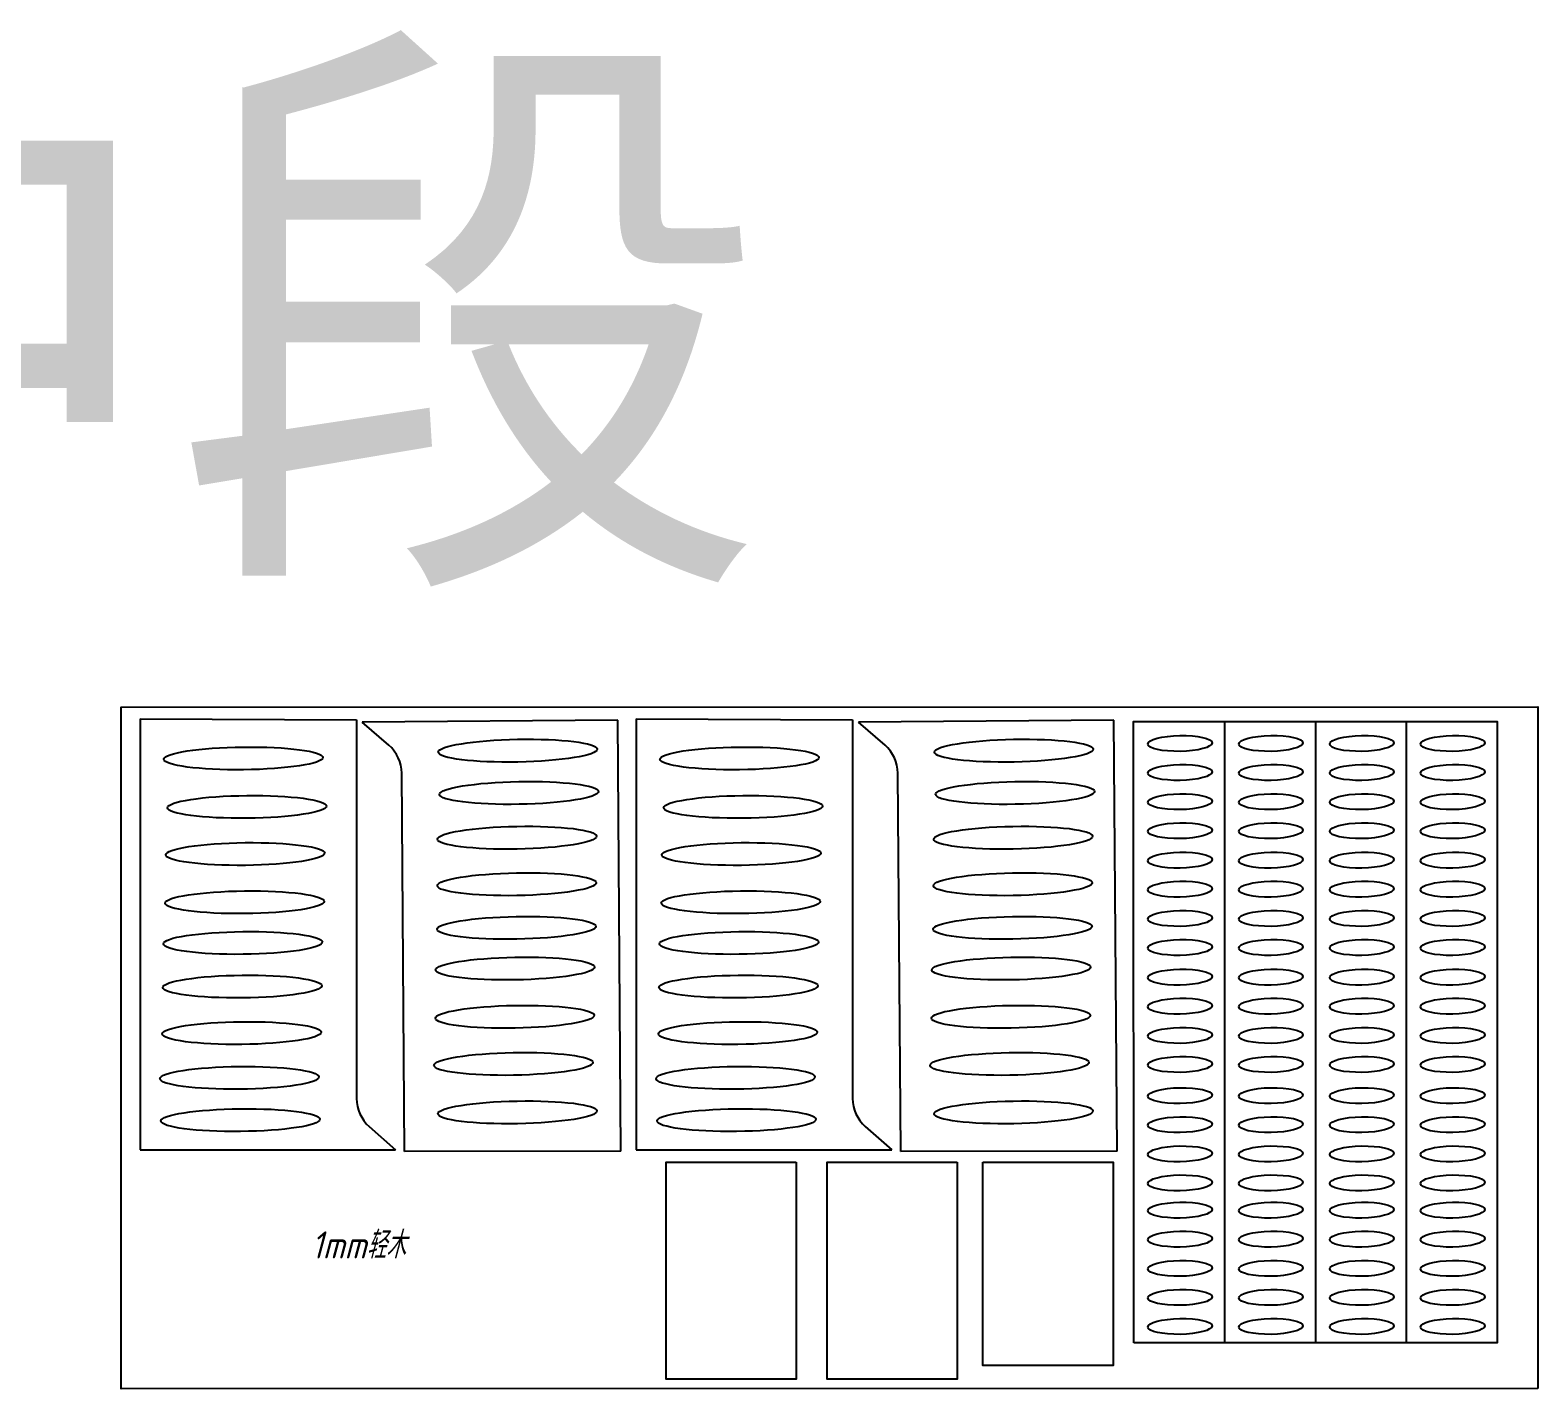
# Model space of a CAD drawing. Header units: millimetres. Extents: x 100 to 1723, y 75 to 1130.
# Drawn here: x 1119 to 1674, y 629 to 1130 of the extents above; entities that cross this region are included whole.
import ezdxf

# ---------------------------------------------------------------- set-up
doc = ezdxf.new("R2010")
doc.units = ezdxf.units.MM
doc.layers.add('1mm轻木', color=4, linetype='Continuous')
doc.styles.get("Standard").update_dxf_attribs({"font": 'arial.ttf'})
doc.styles.add('工程文字', font='gbeitc.shx', dxfattribs={"bigfont": 'gbcbig.shx'})

msp = doc.modelspace()

# ---------------------------------------------------------------- linework, layer by layer
msp.add_lwpolyline([(1674.47, 628.81), (1152.24, 628.7), (1152.24, 880.17), (1674.47, 880.29)], close=True)
at = {"layer": '1mm轻木'}
for p, q in [((1159.21, 875.84), (1238.96, 875.39)), ((1159.21, 875.84), (1159.21, 716.84)), ((1238.96, 875.39), (1238.96, 735.79)), ((1335.33, 875.3), (1241.14, 874.61)), ((1250.96, 866.11), (1241.14, 874.61)), ((1336.5, 716.31), (1335.33, 875.3)), ((1342.08, 875.84), (1421.83, 875.39)), ((1342.08, 875.84), (1342.08, 716.84)), ((1421.83, 875.39), (1421.83, 735.79)), ((1518.2, 875.3), (1424.01, 874.61)), ((1433.83, 866.11), (1424.01, 874.61)), ((1519.37, 716.31), (1518.2, 875.3)), ((1256.75, 716.19), (1255.72, 855.78)), ((1439.62, 716.19), (1438.59, 855.78)), ((1243.65, 725.43), (1253.41, 716.86)), ((1426.52, 725.43), (1436.28, 716.86)), ((1159.21, 716.86), (1253.41, 716.86)), ((1336.5, 716.31), (1256.75, 716.19)), ((1342.08, 716.86), (1436.28, 716.86)), ((1519.37, 716.31), (1439.62, 716.19))]:
    msp.add_line(p, q, dxfattribs=at)
for points in [[(1525.49, 645.73), (1525.47, 874.79), (1659.47, 874.79), (1659.47, 645.73), (1525.49, 645.72)], [(1558.97, 874.79), (1558.97, 645.73)], [(1592.47, 874.79), (1592.49, 645.73)], [(1625.97, 874.79), (1625.97, 645.73)]]:
    msp.add_lwpolyline(points, dxfattribs=at)
for points in [[(1401.11, 712.27), (1401.11, 632.27), (1353.11, 632.27), (1353.11, 712.27)], [(1460.46, 712.27), (1460.46, 632.27), (1412.46, 632.27), (1412.46, 712.27)], [(1469.91, 712.27), (1517.91, 712.27), (1517.91, 637.27), (1469.91, 637.27)]]:
    msp.add_lwpolyline(points, close=True, dxfattribs=at)
for centre, start, end in [((1241.16, 855.33), 1.7662, 47.7296), ((1424.03, 855.33), 1.7662, 47.7296), ((1253.53, 736.14), 181.3452, 227.3086), ((1436.4, 736.14), 181.3452, 227.3086)]:
    msp.add_arc(centre, 14.57, start, end, dxfattribs=at)
for centre, major_axis, ratio in [((1298.43, 864.07), (-29.29, -0.54), 0.142912), ((1481.3, 864.07), (-29.29, -0.54), 0.142912), ((1542.56, 866.73), (-11.82, -0.22), 0.247207), ((1576.06, 866.73), (-11.82, -0.22), 0.247207), ((1609.56, 866.73), (-11.82, -0.22), 0.247207), ((1643.06, 866.73), (-11.82, -0.22), 0.247207), ((1197.29, 861.22), (29.29, 0.32), 0.142912), ((1380.16, 861.22), (29.29, 0.32), 0.142912), ((1542.56, 856.03), (-11.82, -0.22), 0.247207), ((1576.06, 856.03), (-11.82, -0.22), 0.247207), ((1609.56, 856.03), (-11.82, -0.22), 0.247207), ((1643.06, 856.03), (-11.82, -0.22), 0.247207), ((1298.89, 848.48), (-29.29, -0.54), 0.142912), ((1481.76, 848.48), (-29.29, -0.54), 0.142912), ((1198.62, 843.33), (29.29, 0.32), 0.142912), ((1381.5, 843.33), (29.29, 0.32), 0.142912), ((1542.56, 845.25), (-11.82, -0.22), 0.247207), ((1576.06, 845.25), (-11.82, -0.22), 0.247207), ((1609.56, 845.25), (-11.82, -0.22), 0.247207), ((1643.06, 845.25), (-11.82, -0.22), 0.247207), ((1298.16, 831.96), (-29.29, -0.54), 0.142912), ((1481.04, 831.96), (-29.29, -0.54), 0.142912), ((1542.56, 834.55), (-11.82, -0.22), 0.247207), ((1576.06, 834.55), (-11.82, -0.22), 0.247207), ((1609.56, 834.55), (-11.82, -0.22), 0.247207), ((1643.06, 834.55), (-11.82, -0.22), 0.247207), ((1197.98, 825.96), (29.29, 0.32), 0.142912), ((1380.85, 825.96), (29.29, 0.32), 0.142912), ((1542.56, 823.68), (-11.82, -0.22), 0.247207), ((1576.06, 823.68), (-11.82, -0.22), 0.247207), ((1609.56, 823.68), (-11.82, -0.22), 0.247207), ((1643.06, 823.68), (-11.82, -0.22), 0.247207), ((1298.08, 814.81), (-29.29, -0.54), 0.142912), ((1480.95, 814.81), (-29.29, -0.54), 0.142912), ((1197.77, 808.16), (29.29, 0.32), 0.142912), ((1380.64, 808.16), (29.29, 0.32), 0.142912), ((1542.56, 812.98), (-11.82, -0.22), 0.247207), ((1576.06, 812.98), (-11.82, -0.22), 0.247207), ((1609.56, 812.98), (-11.82, -0.22), 0.247207), ((1643.06, 812.98), (-11.82, -0.22), 0.247207), ((1297.98, 798.73), (-29.29, -0.54), 0.142912), ((1480.85, 798.73), (-29.29, -0.54), 0.142912), ((1542.56, 802.19), (-11.82, -0.22), 0.247207), ((1576.06, 802.19), (-11.82, -0.22), 0.247207), ((1609.56, 802.19), (-11.82, -0.22), 0.247207), ((1643.06, 802.19), (-11.82, -0.22), 0.247207), ((1197.12, 793.15), (29.29, 0.32), 0.142912), ((1379.99, 793.15), (29.29, 0.32), 0.142912), ((1542.56, 791.49), (-11.82, -0.22), 0.247207), ((1576.06, 791.49), (-11.82, -0.22), 0.247207), ((1609.56, 791.49), (-11.82, -0.22), 0.247207), ((1643.06, 791.49), (-11.82, -0.22), 0.247207), ((1297.45, 783.71), (-29.29, -0.54), 0.142912), ((1480.32, 783.71), (-29.29, -0.54), 0.142912), ((1196.91, 777.07), (29.29, 0.32), 0.142912), ((1379.78, 777.07), (29.29, 0.32), 0.142912), ((1542.56, 780.54), (-11.82, -0.22), 0.247207), ((1576.06, 780.54), (-11.82, -0.22), 0.247207), ((1609.56, 780.54), (-11.82, -0.22), 0.247207), ((1643.06, 780.54), (-11.82, -0.22), 0.247207), ((1542.56, 769.83), (-11.82, -0.22), 0.247207), ((1576.06, 769.83), (-11.82, -0.22), 0.247207), ((1609.56, 769.83), (-11.82, -0.22), 0.247207), ((1643.06, 769.83), (-11.82, -0.22), 0.247207), ((1297.36, 765.92), (-29.29, -0.54), 0.142912), ((1480.23, 765.92), (-29.29, -0.54), 0.142912), ((1196.69, 759.92), (29.29, 0.32), 0.142912), ((1379.56, 759.92), (29.29, 0.32), 0.142912), ((1542.56, 759.05), (-11.82, -0.22), 0.247207), ((1576.06, 759.05), (-11.82, -0.22), 0.247207), ((1609.56, 759.05), (-11.82, -0.22), 0.247207), ((1643.06, 759.05), (-11.82, -0.22), 0.247207), ((1296.85, 748.54), (-29.29, -0.54), 0.142912), ((1479.72, 748.54), (-29.29, -0.54), 0.142912), ((1542.56, 748.35), (-11.82, -0.22), 0.247207), ((1576.06, 748.35), (-11.82, -0.22), 0.247207), ((1609.56, 748.35), (-11.82, -0.22), 0.247207), ((1643.06, 748.35), (-11.82, -0.22), 0.247207), ((1195.84, 743.41), (29.29, 0.32), 0.142912), ((1378.72, 743.41), (29.29, 0.32), 0.142912), ((1542.56, 736.85), (-11.82, -0.22), 0.247207), ((1576.06, 736.85), (-11.82, -0.22), 0.247207), ((1609.56, 736.85), (-11.82, -0.22), 0.247207), ((1643.06, 736.85), (-11.82, -0.22), 0.247207), ((1298.31, 730.67), (-29.29, -0.54), 0.142912), ((1481.19, 730.67), (-29.29, -0.54), 0.142912), ((1196.2, 727.81), (29.29, 0.32), 0.142912), ((1379.07, 727.81), (29.29, 0.32), 0.142912), ((1542.56, 726.14), (-11.82, -0.22), 0.247207), ((1576.06, 726.14), (-11.82, -0.22), 0.247207), ((1609.56, 726.14), (-11.82, -0.22), 0.247207), ((1643.06, 726.14), (-11.82, -0.22), 0.247207), ((1542.56, 715.36), (-11.82, -0.22), 0.247207), ((1576.06, 715.36), (-11.82, -0.22), 0.247207), ((1609.56, 715.36), (-11.82, -0.22), 0.247207), ((1643.06, 715.36), (-11.82, -0.22), 0.247207), ((1542.56, 704.66), (-11.82, -0.22), 0.247207), ((1576.06, 704.66), (-11.82, -0.22), 0.247207), ((1609.56, 704.66), (-11.82, -0.22), 0.247207), ((1643.06, 704.66), (-11.82, -0.22), 0.247207), ((1542.56, 694.62), (-11.82, -0.22), 0.247207), ((1576.06, 694.62), (-11.82, -0.22), 0.247207), ((1609.56, 694.62), (-11.82, -0.22), 0.247207), ((1643.06, 694.62), (-11.82, -0.22), 0.247207), ((1542.56, 683.92), (-11.82, -0.22), 0.247207), ((1576.06, 683.92), (-11.82, -0.22), 0.247207), ((1609.56, 683.92), (-11.82, -0.22), 0.247207), ((1643.06, 683.92), (-11.82, -0.22), 0.247207), ((1542.56, 673.13), (-11.82, -0.22), 0.247207), ((1576.06, 673.13), (-11.82, -0.22), 0.247207), ((1609.56, 673.13), (-11.82, -0.22), 0.247207), ((1643.06, 673.13), (-11.82, -0.22), 0.247207), ((1542.56, 662.43), (-11.82, -0.22), 0.247207), ((1576.06, 662.43), (-11.82, -0.22), 0.247207), ((1609.56, 662.43), (-11.82, -0.22), 0.247207), ((1643.06, 662.43), (-11.82, -0.22), 0.247207), ((1542.56, 651.73), (-11.82, -0.22), 0.247207), ((1576.06, 651.73), (-11.82, -0.22), 0.247207), ((1609.56, 651.73), (-11.82, -0.22), 0.247207), ((1643.06, 651.73), (-11.82, -0.22), 0.247207)]:
    msp.add_ellipse(centre, major_axis=major_axis, ratio=ratio, dxfattribs=at)

# ---------------------------------------------------------------- texts
msp.add_text('中段', height=161.78).set_placement((950.17, 943.12))
at = {"layer": '1mm轻木', "insert": (1222.31, 686.78), "char_height": 10, "attachment_point": 1, "style": '工程文字'}
msp.add_mtext_dynamic_manual_height_columns('1mm轻木', width=123.2202, gutter_width=12.5, heights=[43.68], dxfattribs=at)

doc.saveas('drawing.dxf')
